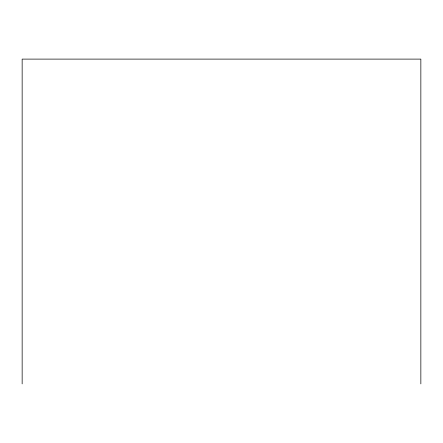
<?xml version="1.0" encoding="UTF-8"?>
<svg xmlns="http://www.w3.org/2000/svg" width="443" height="443" viewBox="0 0 443 443"><rect width="100%" height="100%" fill="white"/><g stroke="black" fill="none" stroke-linecap="round" stroke-linejoin="round"><path stroke-width="0.66" d="M420.85 383.893L420.85 59.107L22.15 59.107L22.15 383.893"/></g></svg>
